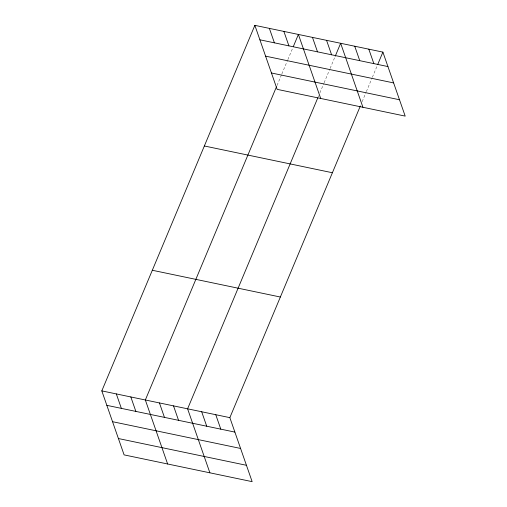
<?xml version="1.0" encoding="UTF-8"?>
<svg xmlns="http://www.w3.org/2000/svg" width="507" height="507" viewBox="0 0 507 507"><rect width="100%" height="100%" fill="white"/><g stroke="black" fill="none" stroke-linecap="round" stroke-linejoin="round"><path stroke-width="0.38" stroke-dasharray="2.54 1.9" d="M277.05 85.43L281.562 74.656M281.86 73.94L287.57 60.295M287.875 59.579L292.685 48.089M318.098 97.135L318.7 95.696M319.904 92.825L323.815 83.49M324.112 82.774L329.829 69.129M330.127 68.413L334.937 56.923M362.156 101.654L366.067 92.318M366.365 91.602L372.081 77.958M372.379 77.241L377.493 65.035"/><path stroke-width="0.76" d="M360.357 105.963L229.855 417.648L252.137 481.65L124.101 454.887L101.812 390.891L254.863 25.35L382.899 52.113L405.188 116.109L277.145 89.352L254.863 25.35M276.448 86.862L145.344 399.985L167.633 463.987M293.287 46.657L298.395 34.451L320.684 98.447M317.8 97.851L187.596 408.819L209.885 472.816M335.235 56.207L340.647 43.279L362.936 107.281M377.791 64.319L382.899 52.113M259.895 39.8L387.931 66.563M265.586 56.15L393.628 82.914M271.454 72.995L399.497 99.759M204.353 145.978L332.396 172.741M152.315 270.263L280.358 297.026M101.812 390.891L229.855 417.648M106.844 405.34L234.88 432.097M112.535 421.691L240.578 448.454M118.404 438.536L246.446 465.299M368.817 49.166L373.849 63.616M354.735 46.226L359.767 60.675M326.565 40.338L331.597 54.788M312.477 37.391L317.509 51.841M283.882 31.415L288.914 45.864M269.375 28.386L274.401 42.835M215.767 414.707L220.798 429.156M201.685 411.76L206.717 426.21M173.514 405.873L178.546 420.322M159.426 402.932L164.458 417.381M130.831 396.956L135.863 411.405M116.325 393.92L121.357 408.369"/></g></svg>
